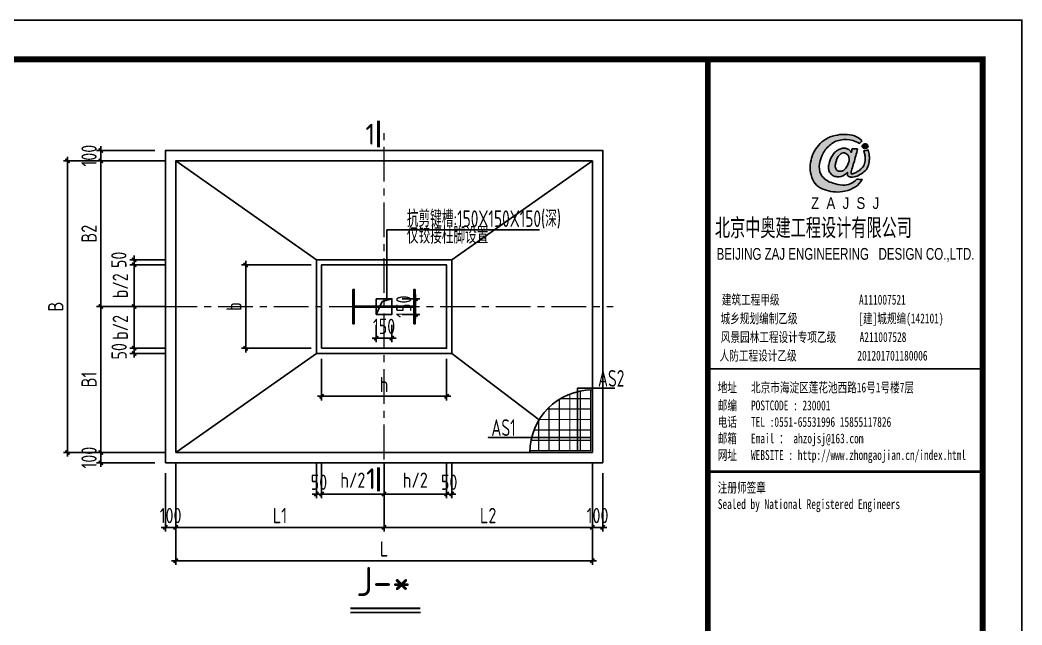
# Model space of a CAD drawing. Extents: x -89996 to 1006241, y -2176 to 440573.
# Drawn here: x 202563 to 238643, y 150808 to 172594 of the extents above; entities that cross this region are included whole.
import ezdxf
from ezdxf.enums import TextEntityAlignment as Align

# ---------------------------------------------------------------- set-up
doc = ezdxf.new("R2010")
doc.units = 0
doc.header["$LTSCALE"] = 1000
doc.header["$MEASUREMENT"] = 0
doc.linetypes.add('CENTER', pattern=[2, 1.25, -0.25, 0.25, -0.25])
doc.layers.add('AXIS_DE', color=253, linetype='CENTER', lineweight=0)
doc.layers.add('BASE_SING_DIM', color=3, linetype='Continuous', lineweight=0)
for name, color, linetype in [('BASE_DE', 7, 'Continuous'), ('COLU_DE_TH', 7, 'Continuous'), ('GZ', 50, 'Continuous'), ('NUM', 7, 'Continuous'), ('PUB_DIM', 3, 'Continuous'), ('PUB_TEXT', 7, 'Continuous'), ('PUB_TITLE', 4, 'Continuous'), ('REIN', 1, 'Continuous'), ('TEXT', 7, 'Continuous'), ('图签', 3, 'Continuous'), ('引出线', 3, 'Continuous')]:
    doc.layers.add(name, color=color, linetype=linetype)
doc.styles.add('_gyy_title_Arial', font='arial.ttf', dxfattribs={"width": 0.7})
doc.styles.add('_gyy_title_ST', font='', dxfattribs={"width": 0.8})
doc.styles.add('HZ', font='txt.shx', dxfattribs={"width": 0.8, "bigfont": '000hztxt.shx'})
doc.styles.add('TSSD_Dimension', font='Tssdeng.shx', dxfattribs={"width": 0.8, "bigfont": 'hztxt.shx'})
doc.styles.add('TSSD_Norm', font='tssdeng.shx', dxfattribs={"bigfont": 'hztxt.shx'})
doc.styles.add('TSSD_Rein', font='Tssdeng.shx', dxfattribs={"width": 0.7, "bigfont": 'hztxt.shx'})
doc.styles.get('_gyy_title_ST').set_extended_font_data('SimSun')
doc.dimstyles.new('TSSD_150_150', dxfattribs={"dimtxt": 550, "dimasz": 150, "dimexe": 150, "dimexo": 375, "dimgap": 150, "dimtad": 1, "dimdec": 0, "dimzin": 0, "dimdsep": 46, "dimtxsty": 'TSSD_Dimension', "dimblk": 'ARCHTICK', "dimcen": 0, "dimdle": 150, "dimclrd": 256, "dimclre": 256, "dimclrt": 7, "dimadec": 0, "dimazin": 0, "dimtfac": 1, "dimtdec": 0, "dimtix": 1, "dimtmove": 2, "dimatfit": 3, "dimfxl": 0, "dimtolj": 1, "dimtzin": 0, "dimarcsym": 0})

# ---------------------------------------------------------------- blocks, each defined once
blk = doc.blocks.new('dd')
at = {"layer": '图签'}
h = blk.add_hatch(color=5, dxfattribs=at)
h.set_gradient(color1=(0, 0, 255), color2=(36, 36, 255), one_color=1, tint=0.57)
h.paths.add_polyline_path([(452, 1270, -0.093206), (531, 1562, -0.136321), (716, 1807, -0.161039), (988, 1948, -0.108591), (1307, 1935, -0.049497), (1479, 1861, 0.062627), (1539, 1932, 0.094388), (1351, 2056, 0.136326), (854, 2062, 0.161722), (430, 1810, 0.133661), (243, 1435, 0.158414), (286, 937, 0.22517), (632, 669, 0.138663), (1107, 646, 0.074676), (1375, 753, 0.125344), (1543, 944, 0.006312), (1413, 948, -0.090385), (1244, 833, -0.096745), (1053, 797, -0.073845), (803, 850, -0.140868), (530, 1020, -0.160753)])
h = blk.add_hatch(color=1, dxfattribs=at)
h.set_gradient(color1=(255, 0, 0), color2=(255, 0, 0), tint=0.57)
h.paths.add_polyline_path([(1557, 1818, 0.386553), (1564, 1757, 0.170676), (1604, 1736, 0.082224), (1657, 1743, 0.087509), (1686, 1766, 0.264235), (1694, 1804, 0.244333), (1636, 1850, 0.30271)])
h = blk.add_hatch(color=5, dxfattribs=at)
h.set_gradient(color1=(0, 0, 255), color2=(36, 36, 255), one_color=1, tint=0.57)
h.paths.add_polyline_path([(1306, 1289, 0.011169), (1334, 1370, 0.005807), (1431, 1724, 0.01105), (1292, 1724, 0.016796), (1267, 1634, 0.125943), (1203, 1704, 0.083806), (1120, 1739, 0.082879), (1047, 1739, -0.008503), (952, 1710, 0.060057), (844, 1628, 0.086078), (774, 1532, 0.099424), (705, 1347, 0.12153), (690, 1225, 0.102644), (719, 1122, 0.056648), (797, 1042, 0.092914), (913, 1013, 0.194578), (1098, 1064, -0.002562), (1175, 1122, 0.064354), (1167, 1068, 0.172385), (1207, 1017, 0.105458), (1300, 1002, 0.086567), (1454, 1046, 0.047674), (1592, 1136, 0.166359), (1692, 1274, 0.096748), (1728, 1431, 0.03151), (1728, 1548, 0.041815), (1700, 1691, 0.007654), (1588, 1673, -0.009919), (1610, 1585, -0.068269), (1624, 1482, -0.105336), (1605, 1352, -0.14652), (1528, 1223, -0.070486), (1434, 1151, -0.077937), (1341, 1103, -0.127098), (1272, 1084, -0.114215), (1267, 1129, -0.007609)])
h.paths.add_polyline_path([(865, 1245, -0.099994), (863, 1328, -0.050974), (888, 1427, -0.120527), (938, 1529, -0.043888), (1002, 1595, -0.08446), (1063, 1619, -0.147309), (1127, 1607, -0.037474), (1177, 1572, -0.06931), (1209, 1507, -0.067662), (1213, 1431, -0.02676), (1211, 1413, 0.017209), (1183, 1329, -0.048815), (1120, 1223, -0.139096), (1046, 1163, -0.097991), (944, 1153, -0.085394), (909, 1169, -0.149141)], flags=16)
blk.add_lwpolyline([(1539, 1932, 0.094388), (1351, 2056, 0.136326), (854, 2062, 0.161722), (430, 1810, 0.133661), (243, 1435, 0.158414), (286, 937, 0.22517), (632, 669, 0.138663), (1107, 646, 0.074676), (1375, 753, 0.125344), (1543, 944, 0.006312), (1413, 948, -0.090385), (1244, 833, -0.096745), (1053, 797, -0.073845), (803, 850, -0.140868), (530, 1020, -0.160753), (452, 1270, -0.093206), (531, 1562, -0.136321), (716, 1807, -0.161039), (988, 1948, -0.108591), (1307, 1935, -0.049497), (1479, 1861, 0.062627)], format="xyb", close=True, dxfattribs=at)
for points in [[(1694, 1804, 0.243958), (1636, 1850, 0.303117), (1557, 1818, 0.386553), (1564, 1757, 0.170676), (1604, 1736, 0.082224), (1657, 1743, 0.087509), (1686, 1766, 0.264235), (1694, 1804, -7.823139)], [(1431, 1724, 0.011041), (1292, 1724, 0.016796), (1267, 1634, 0.125943), (1203, 1704, 0.083806), (1120, 1739, 0.082879), (1047, 1739, -0.008503), (952, 1710, 0.060057), (844, 1628, 0.086078), (774, 1532, 0.099424), (705, 1347, 0.12153), (690, 1225, 0.102644), (719, 1122, 0.056648), (797, 1042, 0.092914), (913, 1013, 0.194578), (1098, 1064, -0.002562), (1175, 1122, 0.064354), (1167, 1068, 0.172385), (1207, 1017, 0.105458), (1300, 1002, 0.086567), (1454, 1046, 0.047674), (1592, 1136, 0.166359), (1692, 1274, 0.096748), (1728, 1431, 0.03151), (1728, 1548, 0.041815), (1700, 1691, 0.007654), (1588, 1673, -0.009919), (1610, 1585, -0.068269), (1624, 1482, -0.105336), (1605, 1352, -0.14652), (1528, 1223, -0.070486), (1434, 1151, -0.077937), (1341, 1103, -0.127098), (1272, 1084, -0.114215), (1267, 1129, -0.007609), (1306, 1289, 0.011169), (1334, 1370, 0.005782), (1430, 1722, 0.069025)], [(1213, 1431, 0.067662), (1209, 1507, 0.06931), (1177, 1572, 0.037474), (1127, 1607, 0.147309), (1063, 1619, 0.08446), (1002, 1595, 0.043888), (938, 1529, 0.120527), (888, 1427, 0.050974), (863, 1328, 0.099994), (865, 1245, 0.149141), (909, 1169, 0.085394), (944, 1153, 0.097991), (1046, 1163, 0.139096), (1120, 1223, 0.048815), (1183, 1329, -0.017209), (1211, 1413, 0.02676), (1213, 1431, 0.441273)]]:
    blk.add_lwpolyline(points, format="xyb", dxfattribs=at)
at = {"insert": (246, 492), "char_height": 300, "width": 8000, "attachment_point": 1, "style": 'HZ'}
blk.add_mtext('{\\fArial|b0|i0|c0|p32;Z  A  J  S  J}', dxfattribs=at)
blk = doc.blocks.new('A$C767023C3')
at = {"layer": 'PUB_TITLE'}
blk.add_line((-4949, -5573), (0, -5573), dxfattribs=at)
at = {"layer": 'PUB_TITLE', "const_width": 106}
blk.add_lwpolyline([(-4949, 0), (0, 0), (0, -40586), (-4949, -40586)], close=True, dxfattribs=at)
at = {"layer": 'PUB_TITLE', "const_width": 49.5}
blk.add_lwpolyline([(-4949, -7426), (0, -7426)], dxfattribs=at)
at = {"layer": '图签', "xscale": 0.70707067020202, "yscale": 0.70707067020202, "zscale": 0.70707067020202}
blk.add_blockref('dd', (-3263, -2831), dxfattribs=at)
at = {"color": 1, "insert": (-4822, -2862), "char_height": 359.1, "width": 9576, "attachment_point": 1, "style": 'HZ'}
blk.add_mtext('北京中奥建工程设计有限公司', dxfattribs=at)
at = {"layer": 'PUB_TITLE', "width": 0.7}
for s, height, style, p in [('BEIJING ZAJ ENGINEERING   DESIGN CO.,LTD.', 212.12, '_gyy_title_Arial', (-2469, -3610)), ('建筑工程甲级                 A111007521             ', 176.77, '_gyy_title_ST', (-2494, -4417)), ('城乡规划编制乙级             [建]城规编(142101)', 176.77, '_gyy_title_ST', (-2712, -4754)), ('风景园林工程设计专项乙级     A211007528           ', 176.77, '_gyy_title_ST', (-2582, -5090)), ('人防工程设计乙级             201201701180006', 176.77, '_gyy_title_ST', (-2865, -5424))]:
    blk.add_text(s, height=height, dxfattribs=dict(at, style=style)).set_placement(p, align=Align.CENTER)
at = {"layer": 'PUB_TITLE', "style": '_gyy_title_ST', "width": 0.7}
for s, height, p in [('地址   北京市海淀区莲花池西路16号1号楼7层', 176.77, (-4771, -5998)), ('邮编   POSTCODE : 230001', 176.77, (-4771, -6321)), ('电话   TEL :0551-65531996 15855117826', 176.77, (-4771, -6618)), ('邮箱   Email ： ahzojsj@163.com', 176.77, (-4771, -6915)), ('网址   WEBSITE : http://www.zhongaojian.cn/index.html', 176.77, (-4771, -7214)), ('注册师签章', 176.8, (-4771, -7801)), ('Sealed by National Registered Engineers', 176.77, (-4770, -8098))]:
    blk.add_text(s, height=height, dxfattribs=at).set_placement(p)
blk = doc.blocks.new('_ArchTick')
at = {"color": 0, "linetype": 'ByBlock', "const_width": 0.4}
blk.add_lwpolyline([(-0.5, -0.5), (0.5, 0.5)], dxfattribs=at)
blk = doc.blocks.new('*D1848')
at = {"layer": 'BASE_SING_DIM', "lineweight": -2, "transparency": 16777216}
for p, q in [((210689, 160623), (210689, 163923)), ((213047, 163773), (210539, 163773)), ((213047, 160773), (210539, 160773))]:
    blk.add_line(p, q, dxfattribs=at)
at = {"layer": 'Defpoints', "color": 0, "transparency": 16777216}
for p in [(210689, 163773), (213422, 163773), (213422, 160773)]:
    blk.add_point(p, dxfattribs=at)
at = {"layer": 'BASE_SING_DIM', "lineweight": -2, "transparency": 16777216, "xscale": 150, "yscale": 150, "zscale": 150}
for p, rotation in [((210689, 163773), 90), ((210689, 160773), 270)]:
    blk.add_blockref('_ArchTick', p, dxfattribs=dict(at, rotation=rotation))
at = {"layer": 'BASE_SING_DIM', "color": 7, "transparency": 16777216, "insert": (210264, 162273), "char_height": 550, "attachment_point": 5, "rotation": 90, "style": 'TSSD_Dimension'}
blk.add_mtext('\\A1;b', dxfattribs=at)
blk = doc.blocks.new('*D1849')
at = {"layer": 'BASE_SING_DIM', "lineweight": -2, "transparency": 16777216}
for p, q in [((213422, 160398), (213422, 158892)), ((217922, 160398), (217922, 158892)), ((213272, 159042), (218072, 159042))]:
    blk.add_line(p, q, dxfattribs=at)
at = {"layer": 'Defpoints', "color": 0, "transparency": 16777216}
for p in [(213422, 160773), (217922, 160773), (217922, 159042)]:
    blk.add_point(p, dxfattribs=at)
at = {"layer": 'BASE_SING_DIM', "lineweight": -2, "transparency": 16777216, "xscale": 150, "yscale": 150, "zscale": 150, "rotation": 180}
blk.add_blockref('_ArchTick', (213422, 159042), dxfattribs=at)
at = {"layer": 'BASE_SING_DIM', "lineweight": -2, "transparency": 16777216, "xscale": 150, "yscale": 150, "zscale": 150}
blk.add_blockref('_ArchTick', (217922, 159042), dxfattribs=at)
at = {"layer": 'BASE_SING_DIM', "color": 7, "transparency": 16777216, "insert": (215672, 159467), "char_height": 550, "attachment_point": 5, "style": 'TSSD_Dimension'}
blk.add_mtext('\\A1;h', dxfattribs=at)
blk = doc.blocks.new('*D1858')
at = {"layer": 'BASE_SING_DIM', "lineweight": -2, "transparency": 16777216}
for p, q in [((207422, 157023), (205322, 157023)), ((205472, 157023), (205472, 157173)), ((205472, 156648), (205472, 157023)), ((207422, 156648), (205322, 156648)), ((205472, 156648), (205472, 156498))]:
    blk.add_line(p, q, dxfattribs=at)
at = {"layer": 'Defpoints', "color": 0, "transparency": 16777216}
for p in [(205472, 157023), (207797, 157023), (207797, 156648)]:
    blk.add_point(p, dxfattribs=at)
at = {"layer": 'BASE_SING_DIM', "lineweight": -2, "transparency": 16777216, "xscale": 150, "yscale": 150, "zscale": 150}
for p, rotation in [((205472, 157023), 270), ((205472, 156648), 90)]:
    blk.add_blockref('_ArchTick', p, dxfattribs=dict(at, rotation=rotation))
at = {"layer": 'BASE_SING_DIM', "color": 7, "transparency": 16777216, "insert": (205047, 156835), "char_height": 550, "attachment_point": 5, "rotation": 90, "style": 'TSSD_Dimension'}
blk.add_mtext('\\A1;100', dxfattribs=at)
blk = doc.blocks.new('*D1859')
at = {"layer": 'BASE_SING_DIM', "lineweight": -2, "transparency": 16777216}
for p, q in [((207422, 167898), (205322, 167898)), ((205472, 167898), (205472, 168048)), ((205472, 167898), (205472, 167523)), ((207422, 167523), (205322, 167523)), ((205472, 167523), (205472, 167373))]:
    blk.add_line(p, q, dxfattribs=at)
at = {"layer": 'Defpoints', "color": 0, "transparency": 16777216}
for p in [(207797, 167898), (205472, 167523), (207797, 167523)]:
    blk.add_point(p, dxfattribs=at)
at = {"layer": 'BASE_SING_DIM', "lineweight": -2, "transparency": 16777216, "xscale": 150, "yscale": 150, "zscale": 150}
for p, rotation in [((205472, 167898), 270), ((205472, 167523), 90)]:
    blk.add_blockref('_ArchTick', p, dxfattribs=dict(at, rotation=rotation))
at = {"layer": 'BASE_SING_DIM', "color": 7, "transparency": 16777216, "insert": (205047, 167710), "char_height": 550, "attachment_point": 5, "rotation": 90, "style": 'TSSD_Dimension'}
blk.add_mtext('\\A1;100', dxfattribs=at)
blk = doc.blocks.new('*D1860')
at = {"layer": 'BASE_SING_DIM', "lineweight": -2, "transparency": 16777216}
for p, q in [((223172, 156273), (223172, 154173)), ((223547, 156273), (223547, 154173)), ((223172, 154323), (223022, 154323)), ((223547, 154323), (223172, 154323)), ((223547, 154323), (223697, 154323))]:
    blk.add_line(p, q, dxfattribs=at)
at = {"layer": 'Defpoints', "color": 0, "transparency": 16777216}
for p in [(223172, 156648), (223547, 156648), (223172, 154323)]:
    blk.add_point(p, dxfattribs=at)
at = {"layer": 'BASE_SING_DIM', "lineweight": -2, "transparency": 16777216, "xscale": 150, "yscale": 150, "zscale": 150}
blk.add_blockref('_ArchTick', (223172, 154323), dxfattribs=at)
at = {"layer": 'BASE_SING_DIM', "lineweight": -2, "transparency": 16777216, "xscale": 150, "yscale": 150, "zscale": 150, "rotation": 180}
blk.add_blockref('_ArchTick', (223547, 154323), dxfattribs=at)
at = {"layer": 'BASE_SING_DIM', "color": 7, "transparency": 16777216, "insert": (223360, 154748), "char_height": 550, "attachment_point": 5, "style": 'TSSD_Dimension'}
blk.add_mtext('\\A1;100', dxfattribs=at)
blk = doc.blocks.new('*D1861')
at = {"layer": 'BASE_SING_DIM', "lineweight": -2, "transparency": 16777216}
for p, q in [((207797, 156273), (207797, 154173)), ((208172, 156273), (208172, 154173)), ((207797, 154323), (207647, 154323)), ((207797, 154323), (208172, 154323)), ((208172, 154323), (208322, 154323))]:
    blk.add_line(p, q, dxfattribs=at)
at = {"layer": 'Defpoints', "color": 0, "transparency": 16777216}
for p in [(207797, 156648), (208172, 156648), (208172, 154323)]:
    blk.add_point(p, dxfattribs=at)
at = {"layer": 'BASE_SING_DIM', "lineweight": -2, "transparency": 16777216, "xscale": 150, "yscale": 150, "zscale": 150}
blk.add_blockref('_ArchTick', (207797, 154323), dxfattribs=at)
at = {"layer": 'BASE_SING_DIM', "lineweight": -2, "transparency": 16777216, "xscale": 150, "yscale": 150, "zscale": 150, "rotation": 180}
blk.add_blockref('_ArchTick', (208172, 154323), dxfattribs=at)
at = {"layer": 'BASE_SING_DIM', "color": 7, "transparency": 16777216, "insert": (207985, 154748), "char_height": 550, "attachment_point": 5, "style": 'TSSD_Dimension'}
blk.add_mtext('\\A1;100', dxfattribs=at)
blk = doc.blocks.new('_reinbk')
blk.add_line((0, 0), (0, 0))
blk = doc.blocks.new('*D1862')
at = {"layer": 'BASE_SING_DIM', "lineweight": -2, "transparency": 16777216}
for p, q in [((208172, 156648), (208172, 152973)), ((223172, 156648), (223172, 152973)), ((208022, 153123), (223322, 153123))]:
    blk.add_line(p, q, dxfattribs=at)
at = {"layer": 'Defpoints', "color": 0, "transparency": 16777216}
for p in [(208172, 157023), (223172, 157023), (223172, 153123)]:
    blk.add_point(p, dxfattribs=at)
at = {"layer": 'BASE_SING_DIM', "lineweight": -2, "transparency": 16777216, "xscale": 150, "yscale": 150, "zscale": 150, "rotation": 180}
blk.add_blockref('_ArchTick', (208172, 153123), dxfattribs=at)
at = {"layer": 'BASE_SING_DIM', "lineweight": -2, "transparency": 16777216, "xscale": 150, "yscale": 150, "zscale": 150}
blk.add_blockref('_ArchTick', (223172, 153123), dxfattribs=at)
at = {"layer": 'BASE_SING_DIM', "color": 7, "transparency": 16777216, "insert": (215672, 153548), "char_height": 550, "attachment_point": 5, "style": 'TSSD_Dimension'}
blk.add_mtext('\\A1;L', dxfattribs=at)
blk = doc.blocks.new('*D1863')
at = {"layer": 'BASE_SING_DIM', "lineweight": -2, "transparency": 16777216}
for p, q in [((215672, 156648), (215672, 154173)), ((223172, 156648), (223172, 154173)), ((215522, 154323), (223322, 154323))]:
    blk.add_line(p, q, dxfattribs=at)
at = {"layer": 'Defpoints', "color": 0, "transparency": 16777216}
for p in [(215672, 157023), (223172, 157023), (223172, 154323)]:
    blk.add_point(p, dxfattribs=at)
at = {"layer": 'BASE_SING_DIM', "lineweight": -2, "transparency": 16777216, "xscale": 150, "yscale": 150, "zscale": 150, "rotation": 180}
blk.add_blockref('_ArchTick', (215672, 154323), dxfattribs=at)
at = {"layer": 'BASE_SING_DIM', "lineweight": -2, "transparency": 16777216, "xscale": 150, "yscale": 150, "zscale": 150}
blk.add_blockref('_ArchTick', (223172, 154323), dxfattribs=at)
at = {"layer": 'BASE_SING_DIM', "color": 7, "transparency": 16777216, "insert": (219422, 154748), "char_height": 550, "attachment_point": 5, "style": 'TSSD_Dimension'}
blk.add_mtext('\\A1;L2', dxfattribs=at)
blk = doc.blocks.new('*D1864')
at = {"layer": 'BASE_SING_DIM', "lineweight": -2, "transparency": 16777216}
for p, q in [((208172, 156648), (208172, 154173)), ((215672, 156648), (215672, 154173)), ((208022, 154323), (215822, 154323))]:
    blk.add_line(p, q, dxfattribs=at)
at = {"layer": 'Defpoints', "color": 0, "transparency": 16777216}
for p in [(208172, 157023), (215672, 157023), (215672, 154323)]:
    blk.add_point(p, dxfattribs=at)
at = {"layer": 'BASE_SING_DIM', "lineweight": -2, "transparency": 16777216, "xscale": 150, "yscale": 150, "zscale": 150, "rotation": 180}
blk.add_blockref('_ArchTick', (208172, 154323), dxfattribs=at)
at = {"layer": 'BASE_SING_DIM', "lineweight": -2, "transparency": 16777216, "xscale": 150, "yscale": 150, "zscale": 150}
blk.add_blockref('_ArchTick', (215672, 154323), dxfattribs=at)
at = {"layer": 'BASE_SING_DIM', "color": 7, "transparency": 16777216, "insert": (211922, 154748), "char_height": 550, "attachment_point": 5, "style": 'TSSD_Dimension'}
blk.add_mtext('\\A1;L1', dxfattribs=at)
blk = doc.blocks.new('*D1865')
at = {"layer": 'BASE_SING_DIM', "lineweight": -2, "transparency": 16777216}
for p, q in [((213235, 156648), (213235, 155373)), ((213422, 156648), (213422, 155373)), ((213235, 155523), (213085, 155523)), ((213422, 155523), (213235, 155523)), ((213422, 155523), (213572, 155523))]:
    blk.add_line(p, q, dxfattribs=at)
at = {"layer": 'Defpoints', "color": 0, "transparency": 16777216}
for p in [(213235, 157023), (213422, 157023), (213235, 155523)]:
    blk.add_point(p, dxfattribs=at)
at = {"layer": 'BASE_SING_DIM', "lineweight": -2, "transparency": 16777216, "xscale": 150, "yscale": 150, "zscale": 150}
blk.add_blockref('_ArchTick', (213235, 155523), dxfattribs=at)
at = {"layer": 'BASE_SING_DIM', "lineweight": -2, "transparency": 16777216, "xscale": 150, "yscale": 150, "zscale": 150, "rotation": 180}
blk.add_blockref('_ArchTick', (213422, 155523), dxfattribs=at)
at = {"layer": 'BASE_SING_DIM', "color": 7, "transparency": 16777216, "insert": (213328, 155948), "char_height": 550, "attachment_point": 5, "style": 'TSSD_Dimension'}
blk.add_mtext('\\A1;50', dxfattribs=at)
blk = doc.blocks.new('*D1866')
at = {"layer": 'BASE_SING_DIM', "lineweight": -2, "transparency": 16777216}
for p, q in [((213422, 156648), (213422, 155373)), ((215672, 156648), (215672, 155373)), ((215822, 155523), (213272, 155523))]:
    blk.add_line(p, q, dxfattribs=at)
at = {"layer": 'Defpoints', "color": 0, "transparency": 16777216}
for p in [(213422, 157023), (215672, 157023), (213422, 155523)]:
    blk.add_point(p, dxfattribs=at)
at = {"layer": 'BASE_SING_DIM', "lineweight": -2, "transparency": 16777216, "xscale": 150, "yscale": 150, "zscale": 150, "rotation": 180}
blk.add_blockref('_ArchTick', (213422, 155523), dxfattribs=at)
at = {"layer": 'BASE_SING_DIM', "lineweight": -2, "transparency": 16777216, "xscale": 150, "yscale": 150, "zscale": 150}
blk.add_blockref('_ArchTick', (215672, 155523), dxfattribs=at)
at = {"layer": 'BASE_SING_DIM', "color": 7, "transparency": 16777216, "insert": (214547, 156022), "char_height": 550, "attachment_point": 5, "style": 'TSSD_Dimension'}
blk.add_mtext('\\A1;h/2', dxfattribs=at)
blk = doc.blocks.new('*D1867')
at = {"layer": 'BASE_SING_DIM', "lineweight": -2, "transparency": 16777216}
for p, q in [((207797, 167523), (204122, 167523)), ((204272, 156873), (204272, 167673)), ((207797, 157023), (204122, 157023))]:
    blk.add_line(p, q, dxfattribs=at)
at = {"layer": 'Defpoints', "color": 0, "transparency": 16777216}
for p in [(204272, 167523), (208172, 167523), (208172, 157023)]:
    blk.add_point(p, dxfattribs=at)
at = {"layer": 'BASE_SING_DIM', "lineweight": -2, "transparency": 16777216, "xscale": 150, "yscale": 150, "zscale": 150}
for p, rotation in [((204272, 167523), 90), ((204272, 157023), 270)]:
    blk.add_blockref('_ArchTick', p, dxfattribs=dict(at, rotation=rotation))
at = {"layer": 'BASE_SING_DIM', "color": 7, "transparency": 16777216, "insert": (203847, 162273), "char_height": 550, "attachment_point": 5, "rotation": 90, "style": 'TSSD_Dimension'}
blk.add_mtext('\\A1;B', dxfattribs=at)
blk = doc.blocks.new('*D1868')
at = {"layer": 'BASE_SING_DIM', "lineweight": -2, "transparency": 16777216}
for p, q in [((207797, 163960), (206522, 163960)), ((206672, 163960), (206672, 164110)), ((206672, 163773), (206672, 163960)), ((207797, 163773), (206522, 163773)), ((206672, 163773), (206672, 163623))]:
    blk.add_line(p, q, dxfattribs=at)
at = {"layer": 'Defpoints', "color": 0, "transparency": 16777216}
for p in [(206672, 163960), (208172, 163960), (208172, 163773)]:
    blk.add_point(p, dxfattribs=at)
at = {"layer": 'BASE_SING_DIM', "lineweight": -2, "transparency": 16777216, "xscale": 150, "yscale": 150, "zscale": 150}
for p, rotation in [((206672, 163960), 270), ((206672, 163773), 90)]:
    blk.add_blockref('_ArchTick', p, dxfattribs=dict(at, rotation=rotation))
at = {"layer": 'BASE_SING_DIM', "color": 7, "transparency": 16777216, "insert": (206122, 163956), "char_height": 550, "attachment_point": 5, "rotation": 90, "style": 'TSSD_Dimension'}
blk.add_mtext('\\A1;50', dxfattribs=at)
blk = doc.blocks.new('*D1869')
at = {"layer": 'BASE_SING_DIM', "lineweight": -2, "transparency": 16777216}
for p, q in [((206672, 162123), (206672, 163923)), ((207797, 163773), (206522, 163773)), ((207797, 162273), (206522, 162273))]:
    blk.add_line(p, q, dxfattribs=at)
at = {"layer": 'Defpoints', "color": 0, "transparency": 16777216}
for p in [(206672, 163773), (208172, 163773), (208172, 162273)]:
    blk.add_point(p, dxfattribs=at)
at = {"layer": 'BASE_SING_DIM', "lineweight": -2, "transparency": 16777216, "xscale": 150, "yscale": 150, "zscale": 150}
for p, rotation in [((206672, 163773), 90), ((206672, 162273), 270)]:
    blk.add_blockref('_ArchTick', p, dxfattribs=dict(at, rotation=rotation))
at = {"layer": 'BASE_SING_DIM', "color": 7, "transparency": 16777216, "insert": (206173, 163023), "char_height": 550, "attachment_point": 5, "rotation": 90, "style": 'TSSD_Dimension'}
blk.add_mtext('\\A1;b/2', dxfattribs=at)
blk = doc.blocks.new('*D1870')
at = {"layer": 'BASE_SING_DIM', "lineweight": -2, "transparency": 16777216}
for p, q in [((206672, 160773), (206672, 160923)), ((207797, 160773), (206522, 160773)), ((207797, 160585), (206522, 160585)), ((206672, 160773), (206672, 160585)), ((206672, 160585), (206672, 160435))]:
    blk.add_line(p, q, dxfattribs=at)
at = {"layer": 'Defpoints', "color": 0, "transparency": 16777216}
for p in [(206672, 160585), (208172, 160773), (208172, 160585)]:
    blk.add_point(p, dxfattribs=at)
at = {"layer": 'BASE_SING_DIM', "lineweight": -2, "transparency": 16777216, "xscale": 150, "yscale": 150, "zscale": 150}
for p, rotation in [((206672, 160773), 270), ((206672, 160585), 90)]:
    blk.add_blockref('_ArchTick', p, dxfattribs=dict(at, rotation=rotation))
at = {"layer": 'BASE_SING_DIM', "color": 7, "transparency": 16777216, "insert": (206131, 160664), "char_height": 550, "attachment_point": 5, "rotation": 90, "style": 'TSSD_Dimension'}
blk.add_mtext('\\A1;50', dxfattribs=at)
blk = doc.blocks.new('*D1871')
at = {"layer": 'BASE_SING_DIM', "lineweight": -2, "transparency": 16777216}
for p, q in [((206672, 162423), (206672, 160623)), ((207797, 162273), (206522, 162273)), ((207797, 160773), (206522, 160773))]:
    blk.add_line(p, q, dxfattribs=at)
at = {"layer": 'Defpoints', "color": 0, "transparency": 16777216}
for p in [(208172, 162273), (206672, 160773), (208172, 160773)]:
    blk.add_point(p, dxfattribs=at)
at = {"layer": 'BASE_SING_DIM', "lineweight": -2, "transparency": 16777216, "xscale": 150, "yscale": 150, "zscale": 150}
for p, rotation in [((206672, 162273), 90), ((206672, 160773), 270)]:
    blk.add_blockref('_ArchTick', p, dxfattribs=dict(at, rotation=rotation))
at = {"layer": 'BASE_SING_DIM', "color": 7, "transparency": 16777216, "insert": (206173, 161523), "char_height": 550, "attachment_point": 5, "rotation": 90, "style": 'TSSD_Dimension'}
blk.add_mtext('\\A1;b/2', dxfattribs=at)
blk = doc.blocks.new('*D1872')
at = {"layer": 'BASE_SING_DIM', "lineweight": -2, "transparency": 16777216}
for p, q in [((207797, 167523), (205322, 167523)), ((205472, 162123), (205472, 167673)), ((207797, 162273), (205322, 162273))]:
    blk.add_line(p, q, dxfattribs=at)
at = {"layer": 'Defpoints', "color": 0, "transparency": 16777216}
for p in [(205472, 167523), (208172, 167523), (208172, 162273)]:
    blk.add_point(p, dxfattribs=at)
at = {"layer": 'BASE_SING_DIM', "lineweight": -2, "transparency": 16777216, "xscale": 150, "yscale": 150, "zscale": 150}
for p, rotation in [((205472, 167523), 90), ((205472, 162273), 270)]:
    blk.add_blockref('_ArchTick', p, dxfattribs=dict(at, rotation=rotation))
at = {"layer": 'BASE_SING_DIM', "color": 7, "transparency": 16777216, "insert": (205047, 164898), "char_height": 550, "attachment_point": 5, "rotation": 90, "style": 'TSSD_Dimension'}
blk.add_mtext('\\A1;B2', dxfattribs=at)
blk = doc.blocks.new('*D1873')
at = {"layer": 'BASE_SING_DIM', "lineweight": -2, "transparency": 16777216}
for p, q in [((205472, 156873), (205472, 162423)), ((207797, 162273), (205322, 162273)), ((207797, 157023), (205322, 157023))]:
    blk.add_line(p, q, dxfattribs=at)
at = {"layer": 'Defpoints', "color": 0, "transparency": 16777216}
for p in [(205472, 162273), (208172, 162273), (208172, 157023)]:
    blk.add_point(p, dxfattribs=at)
at = {"layer": 'BASE_SING_DIM', "lineweight": -2, "transparency": 16777216, "xscale": 150, "yscale": 150, "zscale": 150}
for p, rotation in [((205472, 162273), 90), ((205472, 157023), 270)]:
    blk.add_blockref('_ArchTick', p, dxfattribs=dict(at, rotation=rotation))
at = {"layer": 'BASE_SING_DIM', "color": 7, "transparency": 16777216, "insert": (205047, 159648), "char_height": 550, "attachment_point": 5, "rotation": 90, "style": 'TSSD_Dimension'}
blk.add_mtext('\\A1;B1', dxfattribs=at)
blk = doc.blocks.new('*D1874')
at = {"layer": 'BASE_SING_DIM', "lineweight": -2, "transparency": 16777216}
for p, q in [((215672, 156648), (215672, 155373)), ((217922, 156648), (217922, 155373)), ((215522, 155523), (218072, 155523))]:
    blk.add_line(p, q, dxfattribs=at)
at = {"layer": 'Defpoints', "color": 0, "transparency": 16777216}
for p in [(215672, 157023), (217922, 157023), (217922, 155523)]:
    blk.add_point(p, dxfattribs=at)
at = {"layer": 'BASE_SING_DIM', "lineweight": -2, "transparency": 16777216, "xscale": 150, "yscale": 150, "zscale": 150, "rotation": 180}
blk.add_blockref('_ArchTick', (215672, 155523), dxfattribs=at)
at = {"layer": 'BASE_SING_DIM', "lineweight": -2, "transparency": 16777216, "xscale": 150, "yscale": 150, "zscale": 150}
blk.add_blockref('_ArchTick', (217922, 155523), dxfattribs=at)
at = {"layer": 'BASE_SING_DIM', "color": 7, "transparency": 16777216, "insert": (216797, 156022), "char_height": 550, "attachment_point": 5, "style": 'TSSD_Dimension'}
blk.add_mtext('\\A1;h/2', dxfattribs=at)
blk = doc.blocks.new('*D1875')
at = {"layer": 'BASE_SING_DIM', "lineweight": -2, "transparency": 16777216}
for p, q in [((217922, 156648), (217922, 155373)), ((218110, 156648), (218110, 155373)), ((217922, 155523), (217772, 155523)), ((217922, 155523), (218110, 155523)), ((218110, 155523), (218260, 155523))]:
    blk.add_line(p, q, dxfattribs=at)
at = {"layer": 'Defpoints', "color": 0, "transparency": 16777216}
for p in [(217922, 157023), (218110, 157023), (218110, 155523)]:
    blk.add_point(p, dxfattribs=at)
at = {"layer": 'BASE_SING_DIM', "lineweight": -2, "transparency": 16777216, "xscale": 150, "yscale": 150, "zscale": 150}
blk.add_blockref('_ArchTick', (217922, 155523), dxfattribs=at)
at = {"layer": 'BASE_SING_DIM', "lineweight": -2, "transparency": 16777216, "xscale": 150, "yscale": 150, "zscale": 150, "rotation": 180}
blk.add_blockref('_ArchTick', (218110, 155523), dxfattribs=at)
at = {"layer": 'BASE_SING_DIM', "color": 7, "transparency": 16777216, "insert": (218016, 155948), "char_height": 550, "attachment_point": 5, "style": 'TSSD_Dimension'}
blk.add_mtext('\\A1;50', dxfattribs=at)
blk = doc.blocks.new('*D1877')
at = {"layer": 'BASE_SING_DIM', "lineweight": -2, "transparency": 16777216}
for p, q in [((215391, 161617), (215391, 160988)), ((215953, 161617), (215953, 160988)), ((215391, 161138), (215241, 161138)), ((215391, 161138), (215953, 161138)), ((215953, 161138), (216103, 161138))]:
    blk.add_line(p, q, dxfattribs=at)
at = {"layer": 'Defpoints', "color": 0, "transparency": 16777216}
for p in [(215391, 161992), (215953, 161992), (215953, 161138)]:
    blk.add_point(p, dxfattribs=at)
at = {"layer": 'BASE_SING_DIM', "lineweight": -2, "transparency": 16777216, "xscale": 150, "yscale": 150, "zscale": 150}
blk.add_blockref('_ArchTick', (215391, 161138), dxfattribs=at)
at = {"layer": 'BASE_SING_DIM', "lineweight": -2, "transparency": 16777216, "xscale": 150, "yscale": 150, "zscale": 150, "rotation": 180}
blk.add_blockref('_ArchTick', (215953, 161138), dxfattribs=at)
at = {"layer": 'BASE_SING_DIM', "color": 7, "transparency": 16777216, "insert": (215672, 161563), "char_height": 550, "attachment_point": 5, "style": 'TSSD_Dimension'}
blk.add_mtext('\\A1;150', dxfattribs=at)
blk = doc.blocks.new('*D1878')
at = {"layer": 'BASE_SING_DIM', "lineweight": -2, "transparency": 16777216}
for p, q in [((216328, 162554), (216957, 162554)), ((216807, 162554), (216807, 162704)), ((216807, 162554), (216807, 161992)), ((216328, 161992), (216957, 161992)), ((216807, 161992), (216807, 161842))]:
    blk.add_line(p, q, dxfattribs=at)
at = {"layer": 'Defpoints', "color": 0, "transparency": 16777216}
for p in [(215953, 162554), (215953, 161992), (216807, 161992)]:
    blk.add_point(p, dxfattribs=at)
at = {"layer": 'BASE_SING_DIM', "lineweight": -2, "transparency": 16777216, "xscale": 150, "yscale": 150, "zscale": 150}
for p, rotation in [((216807, 162554), 270), ((216807, 161992), 90)]:
    blk.add_blockref('_ArchTick', p, dxfattribs=dict(at, rotation=rotation))
at = {"layer": 'BASE_SING_DIM', "color": 7, "transparency": 16777216, "insert": (216382, 162273), "char_height": 550, "attachment_point": 5, "rotation": 90, "style": 'TSSD_Dimension'}
blk.add_mtext('\\A1;150', dxfattribs=at)

msp = doc.modelspace()

# ---------------------------------------------------------------- linework, layer by layer
at = {"layer": 'AXIS_DE'}
for p, q in [((215672.16, 154772.9), (215672.16, 168647.9)), ((205697.16, 162272.9), (223922.16, 162272.9))]:
    msp.add_line(p, q, dxfattribs=at)
at = {"layer": 'BASE_DE'}
for p, q in [((208172.16, 167522.9), (213234.66, 163960.4)), ((223172.16, 167522.9), (218109.66, 163960.4)), ((208172.16, 157022.9), (213234.66, 160585.4)), ((221253.8, 158198.66), (218109.66, 160585.4))]:
    msp.add_line(p, q, dxfattribs=at)
msp.add_lwpolyline([(207797.16, 156647.9), (223547.16, 156647.9), (223547.16, 167897.9), (207797.16, 167897.9)], close=True, dxfattribs=at)
for points in [[(208172.16, 157022.9), (223172.16, 157022.9), (223172.16, 167522.9), (208172.16, 167522.9), (208172.16, 157022.9)], [(213234.66, 160585.4), (218109.66, 160585.4), (218109.66, 163960.4), (213234.66, 163960.4), (213234.66, 160585.4)]]:
    msp.add_lwpolyline(points, dxfattribs=at)
msp.add_arc((223172.16, 157022.9), 2250, 90, 180, dxfattribs=at)
at = {"layer": 'COLU_DE_TH'}
msp.add_lwpolyline([(213422.16, 160772.9), (217922.16, 160772.9), (217922.16, 163772.9), (213422.16, 163772.9), (213422.16, 160772.9)], dxfattribs=at)
msp.add_lwpolyline([(215390.91, 162554.15), (215953.41, 162554.15), (215953.41, 161991.65), (215390.91, 161991.65)], close=True, dxfattribs=at)
at = {"layer": 'GZ'}
for points in [[(214547.16, 162891.65), (214547.16, 161654.15), (214599.66, 161654.15), (214599.66, 162891.65)], [(216797.16, 162891.65), (216797.16, 161654.15), (216744.66, 161654.15), (216744.66, 162891.65)], [(216744.66, 162287.9), (216744.66, 162257.9), (214599.66, 162257.9), (214599.66, 162287.9)]]:
    msp.add_lwpolyline(points, close=True, dxfattribs=at)
at = {"layer": 'NUM', "const_width": 75}
msp.add_lwpolyline([(214457.91, 151404.07), (216977.91, 151404.07)], dxfattribs=at)
at = {"layer": 'NUM'}
msp.add_lwpolyline([(214457.91, 151254.07), (216977.91, 151254.07)], dxfattribs=at)
at = {"layer": 'PUB_DIM', "const_width": 105}
for points in [[(215473.64, 168004.76), (215473.64, 168973.05), (215473.64, 168973.05)], [(215473.64, 156480.44), (215473.64, 155617.89), (215473.64, 155617.89)]]:
    msp.add_lwpolyline(points, dxfattribs=at)
at = {"layer": 'PUB_TITLE'}
msp.add_lwpolyline([(90043.05, 88593.71), (238643.05, 88593.71), (238643.05, 172593.71), (90043.05, 172593.71)], close=True, dxfattribs=at)
at = {"layer": 'PUB_TITLE', "const_width": 212.12}
msp.add_lwpolyline([(93578.4, 90007.85), (93578.4, 171179.57), (237228.91, 171179.57), (237228.91, 90007.85)], close=True, dxfattribs=at)
at = {"layer": 'REIN', "const_width": 45}
for points in [[(222362.16, 157060.4), (222362.16, 159122.04)], [(222737.16, 157060.4), (222737.16, 159230.45)], [(223112.16, 157060.4), (223112.16, 159272.1)], [(221987.16, 157060.4), (221987.16, 158935.56)], [(223134.66, 158957.9), (222024, 158957.9)], [(223134.66, 158582.9), (221550.77, 158582.9)], [(221612.16, 157060.4), (221612.16, 158644.29)], [(221237.16, 157060.4), (221237.16, 158171.06)], [(223134.66, 158207.9), (221259.5, 158207.9)], [(223134.66, 157832.9), (221073.01, 157832.9)], [(223134.66, 157457.9), (220964.61, 157457.9)], [(223134.66, 157082.9), (220922.96, 157082.9)]]:
    msp.add_lwpolyline(points, dxfattribs=at)
at = {"layer": 'TEXT'}
for points in [[(222635.58, 157082.9), (222635.58, 157457.9), (222635.58, 157832.9), (222635.58, 158207.9), (222635.58, 158582.9), (222635.58, 158957.9), (222635.58, 159332.9), (223985.58, 159332.9)], [(223112.16, 157559.48), (222737.16, 157559.48), (220550.41, 157559.48), (220175.41, 157559.48), (219427.2, 157559.48), (219535.72, 157559.48), (219535.72, 157559.48)]]:
    msp.add_lwpolyline(points, dxfattribs=at)
at = {"layer": '引出线'}
for p, q in [((215775.41, 162505.73), (215775.41, 165036.32, 0)), ((215390.91, 161991.65), (215597.41, 162457.31)), ((215597.41, 162457.31), (215953.41, 162554.15))]:
    msp.add_line(p, q, dxfattribs=at)
at = {"layer": '引出线', "elevation": 0}
msp.add_lwpolyline([(215775.41, 165036.32), (217897.35, 165036.32), (221272.04, 165036.32)], dxfattribs=at)

# ---------------------------------------------------------------- block references
at = {"xscale": 2, "yscale": 2, "zscale": 2}
msp.add_blockref('A$C767023C3', (237228.91, 171179.57), dxfattribs=at)
at = {"layer": 'TEXT', "xscale": 75.00000000000001, "yscale": 75.00000000000001, "zscale": 75.00000000000001, "rotation": 270}
for p in [(222635.58, 158957.9), (222635.58, 158582.9), (222635.58, 158207.9), (222635.58, 157832.9), (222635.58, 157457.9), (222635.58, 157082.9)]:
    msp.add_blockref('_reinbk', p, dxfattribs=at)
at = {"layer": 'TEXT', "xscale": 75.00000000000001, "yscale": 75.00000000000001, "zscale": 75.00000000000001}
for p in [(219427.2, 157559.48), (219535.72, 157559.48), (220175.41, 157559.48), (220550.41, 157559.48), (222737.16, 157559.48), (223112.16, 157559.48)]:
    msp.add_blockref('_reinbk', p, dxfattribs=at)

# ---------------------------------------------------------------- texts
at = {"layer": 'NUM', "style": 'TSSD_Norm'}
msp.add_text('J-*', height=1050, dxfattribs=at).set_placement((214667.91, 151533.3), align=Align.BOTTOM_LEFT)
at = {"layer": 'PUB_TEXT', "style": 'TSSD_Norm'}
for p in [(215177.66, 168482.34), (215202.98, 156074.5)]:
    msp.add_text('1', height=750, dxfattribs=at).set_placement(p, align=Align.MIDDLE_CENTER)
at = {"layer": 'TEXT', "style": 'TSSD_Rein', "width": 0.7}
for s, p in [('抗剪键槽:150X150X150(深)', (216491.7, 165140.49)), ('仅铰接柱脚设置', (216491.7, 164540.43)), ('AS1', (219535.72, 157615.73))]:
    msp.add_text(s, height=599.85, dxfattribs=at).set_placement(p)
msp.add_text('AS2', height=599.85, dxfattribs=at).set_placement((224324.81, 159389.15), align=Align.RIGHT)

# ---------------------------------------------------------------- dimensions: what is measured, and where the dimension line sits
at = {"layer": 'BASE_SING_DIM'}
for base, p1, p2, angle, text, picture, middle in [((205472.16, 167522.9), (207797.16, 167897.9), (207797.16, 167522.9), 270, '100', '*D1859', (205047.16, 167710.4)), ((204272.16, 167522.9), (208172.16, 157022.9), (208172.16, 167522.9), 90, 'B', '*D1867', (203847.16, 162272.9)), ((205472.16, 167522.9), (208172.16, 162272.9), (208172.16, 167522.9), 90, 'B2', '*D1872', (205047.16, 164897.9)), ((206672.16, 163772.9), (208172.16, 162272.9), (208172.16, 163772.9), 90, 'b/2', '*D1869', (206173.12, 163022.9)), ((210688.53, 163772.9), (213422.16, 160772.9), (213422.16, 163772.9), 90, 'b', '*D1848', (210263.53, 162272.9)), ((216806.98, 161991.65), (215953.41, 162554.15), (215953.41, 161991.65), 270, '150', '*D1878', (216381.98, 162272.9)), ((205472.16, 162272.9), (208172.16, 157022.9), (208172.16, 162272.9), 90, 'B1', '*D1873', (205047.16, 159647.9)), ((206672.16, 160772.9), (208172.16, 162272.9), (208172.16, 160772.9), 270, 'b/2', '*D1871', (206173.12, 161522.9)), ((205472.16, 157022.9), (207797.16, 156647.9), (207797.16, 157022.9), 90, '100', '*D1858', (205047.16, 156835.4)), ((213234.66, 155522.9), (213422.16, 157022.9), (213234.66, 157022.9), 180, '50', '*D1865', (213328.41, 155947.9)), ((213422.16, 155522.9), (215672.16, 157022.9), (213422.16, 157022.9), 180, 'h/2', '*D1866', (214547.16, 156021.94)), ((223172.16, 154322.9), (223547.16, 156647.9), (223172.16, 156647.9), 180, '100', '*D1860', (223359.66, 154747.9))]:
    dim = msp.add_linear_dim(base=base, p1=p1, p2=p2, angle=angle, text=text, dimstyle='TSSD_150_150', dxfattribs=at)
    dim.commit()
    dim.dimension.update_dxf_attribs({"geometry": picture, "text_midpoint": middle})
for base, p1, p2, angle, picture, middle in [((206672.16, 163960.4), (208172.16, 163772.9), (208172.16, 163960.4), 90, '*D1868', (206122.12, 163956.01)), ((206672.16, 160585.4), (208172.16, 160772.9), (208172.16, 160585.4), 270, '*D1870', (206130.99, 160664.44))]:
    dim = msp.add_linear_dim(base=base, p1=p1, p2=p2, angle=angle, text='50', dimstyle='TSSD_150_150', dxfattribs=at)
    dim.commit()
    dim.dimension.update_dxf_attribs({"geometry": picture, "text_midpoint": middle, "dimtype": 128})
for base, p1, p2, text, picture, middle in [((215953.41, 161138.08), (215390.91, 161991.65), (215953.41, 161991.65), '150', '*D1877', (215672.16, 161563.08)), ((217922.16, 159042.27), (213422.16, 160772.9), (217922.16, 160772.9), 'h', '*D1849', (215672.16, 159467.27)), ((223172.16, 153122.9), (208172.16, 157022.9), (223172.16, 157022.9), 'L', '*D1862', (215672.16, 153547.9)), ((215672.16, 154322.9), (208172.16, 157022.9), (215672.16, 157022.9), 'L1', '*D1864', (211922.16, 154747.9)), ((223172.16, 154322.9), (215672.16, 157022.9), (223172.16, 157022.9), 'L2', '*D1863', (219422.16, 154747.9)), ((217922.16, 155522.9), (215672.16, 157022.9), (217922.16, 157022.9), 'h/2', '*D1874', (216797.16, 156021.94)), ((218109.66, 155522.9), (217922.16, 157022.9), (218109.66, 157022.9), '50', '*D1875', (218015.91, 155947.9)), ((208172.16, 154322.9), (207797.16, 156647.9), (208172.16, 156647.9), '100', '*D1861', (207984.66, 154747.9))]:
    dim = msp.add_linear_dim(base=base, p1=p1, p2=p2, text=text, dimstyle='TSSD_150_150', dxfattribs=at)
    dim.commit()
    dim.dimension.update_dxf_attribs({"geometry": picture, "text_midpoint": middle})

doc.saveas('drawing.dxf')
